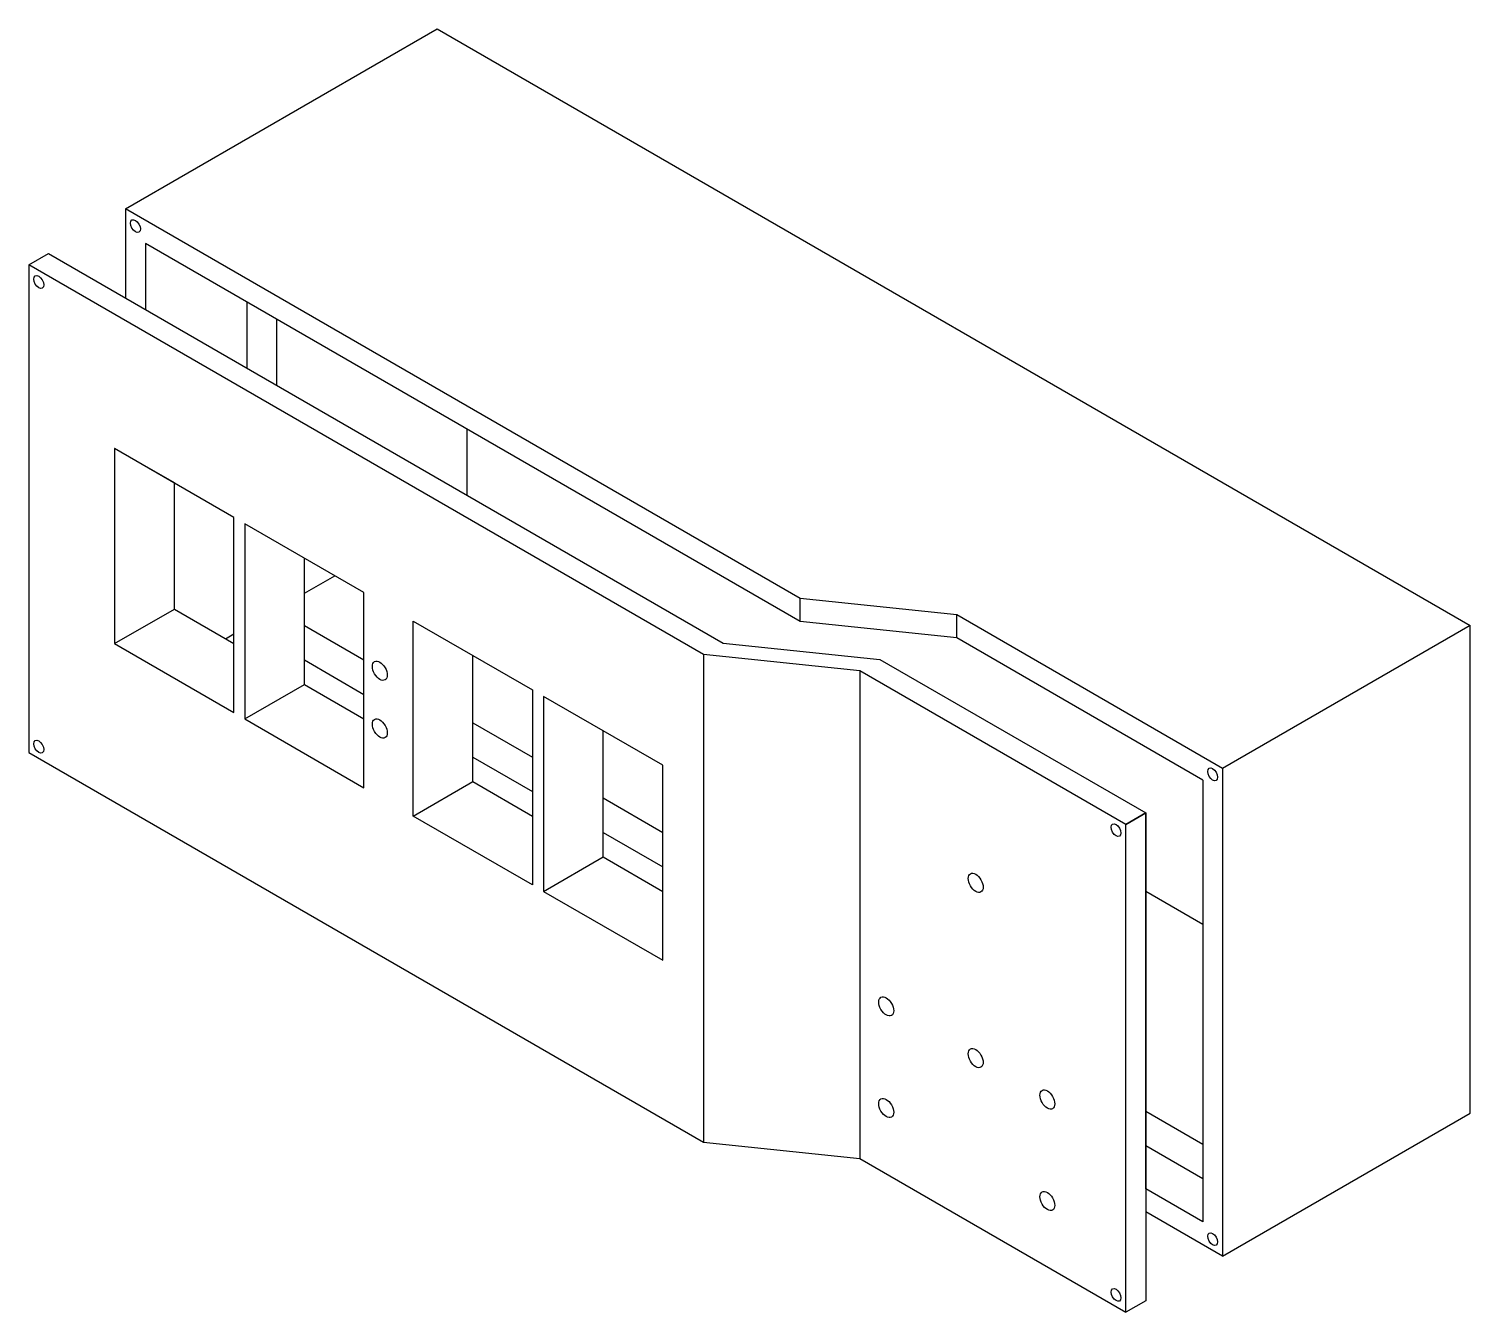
# Paper-space layout 'Лист1' of a CAD drawing. Header units: millimetres. Extents: x 6 to 108, y 39 to 130.
import ezdxf

# ---------------------------------------------------------------- set-up
doc = ezdxf.new("R2010")
doc.units = ezdxf.units.MM

psp = doc.layouts.new('Лист1')

# ---------------------------------------------------------------- linework, layer by layer
for p, q in [((12.64, 117.56), (34.82, 130.37)), ((34.82, 130.37), (108.36, 87.92)), ((60.67, 89.83), (12.64, 117.56)), ((12.64, 117.56), (12.64, 111.24)), ((60.67, 88.2), (14.05, 115.11)), ((14.05, 115.11), (14.05, 110.43)), ((5.75, 113.59), (7.16, 114.4)), ((7.16, 114.4), (55.19, 86.67)), ((53.78, 85.86), (5.75, 113.59)), ((5.75, 113.59), (5.75, 78.89)), ((21.26, 110.95), (21.26, 106.26)), ((23.39, 109.73), (23.39, 105.04)), ((36.94, 101.9), (36.94, 97.21)), ((16.11, 98.06), (11.86, 100.51)), ((11.86, 100.51), (11.86, 86.63)), ((20.35, 95.61), (11.86, 100.51)), ((16.11, 89.08), (16.11, 98.06)), ((16.11, 89.08), (16.11, 98.06)), ((20.35, 81.73), (20.35, 95.61)), ((29.61, 90.26), (21.13, 95.16)), ((21.13, 95.16), (21.13, 81.28)), ((25.37, 83.73), (25.37, 92.71)), ((25.37, 90.21), (27.53, 91.46)), ((29.61, 83.02), (29.61, 90.26)), ((29.61, 76.38), (29.61, 90.26)), ((71.81, 88.67), (60.67, 89.83)), ((60.67, 88.2), (60.67, 89.83)), ((11.86, 86.63), (16.11, 89.08)), ((16.11, 89.08), (20.35, 86.63)), ((90.74, 77.74), (71.81, 88.67)), ((71.81, 87.04), (71.81, 88.67)), ((19.75, 86.97), (20.35, 87.32)), ((25.37, 87.92), (29.61, 85.47)), ((33.12, 74.36), (33.12, 88.24)), ((33.12, 88.24), (41.61, 83.34)), ((71.81, 87.04), (60.67, 88.2)), ((108.36, 87.92), (90.74, 77.74)), ((108.36, 53.21), (108.36, 87.92)), ((11.86, 86.63), (20.35, 81.73)), ((55.19, 86.67), (66.33, 85.51)), ((89.33, 76.92), (71.81, 87.04)), ((25.37, 85.47), (29.61, 83.02)), ((37.36, 76.81), (37.36, 85.79)), ((64.92, 84.69), (53.78, 85.86)), ((53.78, 85.86), (53.78, 51.16)), ((66.33, 85.51), (85.27, 74.58)), ((83.85, 73.76), (64.92, 84.69)), ((64.92, 84.69), (64.92, 49.99)), ((21.13, 81.28), (25.37, 83.73)), ((25.37, 83.73), (29.61, 81.28)), ((41.61, 83.34), (41.61, 69.46)), ((42.39, 82.88), (42.39, 69)), ((50.88, 77.98), (42.39, 82.88)), ((21.13, 81.28), (29.61, 76.38)), ((37.36, 81), (41.61, 78.55)), ((46.63, 71.45), (46.63, 80.43)), ((5.75, 78.89), (53.78, 51.16)), ((37.36, 78.55), (41.61, 76.1)), ((50.88, 64.1), (50.88, 77.98)), ((90.74, 77.74), (90.74, 43.04)), ((33.12, 74.36), (37.36, 76.81)), ((37.36, 76.81), (41.61, 74.36)), ((89.33, 76.92), (89.33, 45.49)), ((46.63, 75.65), (50.88, 73.2)), ((41.61, 69.46), (33.12, 74.36)), ((83.85, 73.76), (85.27, 74.58)), ((85.27, 74.58), (83.85, 73.76)), ((85.27, 47.83), (85.27, 74.58)), ((85.27, 74.58), (85.27, 39.88)), ((46.63, 73.2), (50.88, 70.75)), ((83.85, 39.06), (83.85, 73.76)), ((83.85, 39.06), (83.85, 73.76)), ((42.39, 69), (46.63, 71.45)), ((46.63, 71.45), (50.88, 69)), ((42.39, 69), (50.88, 64.1)), ((89.33, 66.65), (85.27, 69)), ((89.33, 51), (85.27, 53.34)), ((90.74, 43.04), (108.36, 53.21)), ((53.78, 51.16), (64.92, 49.99)), ((89.33, 48.55), (85.27, 50.89)), ((64.92, 49.99), (83.85, 39.06)), ((89.33, 45.49), (85.27, 47.83)), ((90.74, 43.04), (85.27, 46.2)), ((85.27, 39.88), (83.85, 39.06))]:
    psp.add_line(p, q)
for centre, major_axis in [((13.34, 116.34), (-0.25, 0.433)), ((6.46, 112.36), (-0.25, 0.433)), ((30.74, 84.7), (-0.375, 0.65)), ((30.74, 80.59), (-0.375, 0.65)), ((6.46, 79.3), (-0.25, 0.433)), ((90.03, 77.33), (-0.25, 0.433)), ((83.15, 73.36), (-0.25, 0.433)), ((73.16, 69.61), (-0.375, 0.65)), ((66.79, 60.82), (-0.375, 0.65)), ((73.16, 57.14), (-0.375, 0.65)), ((78.26, 54.19), (-0.375, 0.65)), ((66.79, 53.59), (-0.375, 0.65)), ((78.26, 46.97), (-0.375, 0.65)), ((90.03, 44.26), (-0.25, 0.433)), ((83.15, 40.29), (-0.25, 0.433))]:
    psp.add_ellipse(centre, major_axis=major_axis, ratio=0.57735)

doc.saveas('drawing.dxf')
